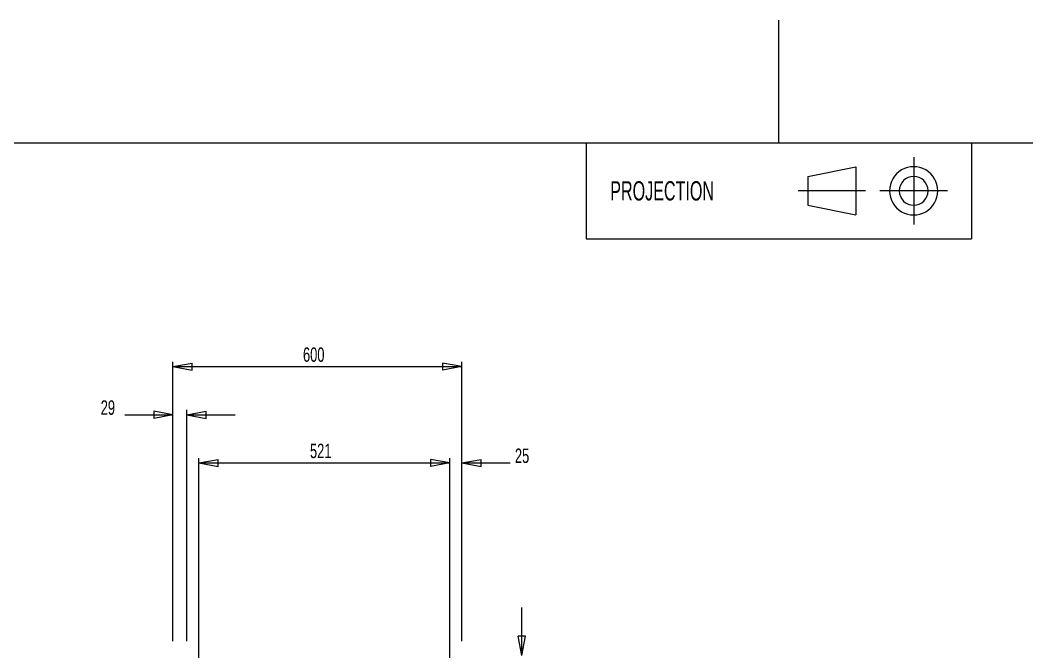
# Model space of a CAD drawing. Extents: x -5933 to 5929, y -4179 to 4187.
# Drawn here: x -1436 to 655, y 2861 to 4173 of the extents above; entities that cross this region are included whole.
import ezdxf

# ---------------------------------------------------------------- set-up
doc = ezdxf.new("R2010")
doc.units = 0
doc.linetypes.add('SOLID', pattern=[0])
doc.layers.add('1', color=7, linetype='SOLID')
doc.layers.add('2', color=7, linetype='SOLID')

msp = doc.modelspace()

# ---------------------------------------------------------------- linework, layer by layer
at = {"layer": '1', "color": 7, "linetype": 'SOLID'}
for points in [[(139.611572, 3918.064209), (139.611557, 4172.583984)], [(-5381.261719, 3918.064209), (5660.484375, 3918.064209)], [(-260.388672, 3918.064209), (-260.388672, 3718.064209)], [(539.611328, 3918.064209), (539.611328, 3718.064209)], [(-260.388672, 3718.064209), (539.611328, 3718.064209)]]:
    msp.add_lwpolyline(points, dxfattribs=at)
at = {"layer": '2', "color": 7, "linetype": 'SOLID'}
for points in [[(199.611328, 3848.064209), (299.611328, 3868.064209)], [(299.611328, 3868.064209), (299.611328, 3768.064209)], [(419.611328, 3888.064209), (419.611328, 3748.064209)], [(199.611328, 3848.064209), (199.611328, 3788.064209)], [(319.611328, 3818.064209), (179.611328, 3818.064209)], [(489.611328, 3818.064209), (349.611328, 3818.064209)], [(199.611328, 3788.064209), (299.611328, 3768.064209)], [(-1118.41333, 2882.964355), (-1118.41333, 3462.964355)], [(-1118.41333, 3452.964355), (-1078.41333, 3460.464355)], [(-1118.41333, 3452.964355), (-1078.41333, 3445.464355)], [(-1118.41333, 3452.964355), (-818.41333, 3452.964355)], [(-1078.41333, 3445.464355), (-1078.41333, 3460.464355)], [(-818.41333, 3452.964355), (-518.41333, 3452.964355)], [(-558.41333, 3460.464355), (-558.41333, 3445.464355)], [(-518.41333, 3452.964355), (-558.41333, 3460.464355)], [(-518.41333, 3452.964355), (-558.41333, 3445.464355)], [(-518.41333, 2882.964355), (-518.41333, 3462.964355)], [(-1218.413452, 3352.9646), (-1118.41333, 3352.9646)], [(-1158.41333, 3360.4646), (-1158.41333, 3345.4646)], [(-1118.41333, 3352.9646), (-1158.41333, 3360.4646)], [(-1118.41333, 3352.9646), (-1158.41333, 3345.4646)], [(-1089.41333, 2882.964355), (-1089.41333, 3362.9646)], [(-1089.41333, 3352.9646), (-1049.41333, 3360.4646)], [(-1089.41333, 3352.9646), (-1049.41333, 3345.4646)], [(-1089.41333, 3352.9646), (-989.41333, 3352.9646)], [(-1049.41333, 3345.4646), (-1049.41333, 3360.4646)], [(-1064.41333, 2732.964355), (-1064.413452, 3262.964111)], [(-543.41333, 2732.964355), (-543.41333, 3262.964111)], [(-1064.413452, 3252.964111), (-1024.413452, 3260.464111)], [(-1064.413452, 3252.964111), (-1024.413452, 3245.464111)], [(-1064.413452, 3252.964111), (-803.913391, 3252.964111)], [(-1024.413452, 3245.464111), (-1024.413452, 3260.464111)], [(-803.913391, 3252.964111), (-543.41333, 3252.964111)], [(-643.41333, 3252.964111), (-543.41333, 3252.964111)], [(-583.41333, 3260.464111), (-583.41333, 3245.464111)], [(-543.41333, 3252.964111), (-583.41333, 3260.464111)], [(-583.41333, 3260.464111), (-583.41333, 3245.464111)], [(-543.41333, 3252.964111), (-583.41333, 3260.464111)], [(-543.41333, 3252.964111), (-583.41333, 3245.464111)], [(-543.41333, 3252.964111), (-583.41333, 3245.464111)], [(-518.41333, 3252.964111), (-478.41333, 3260.464111)], [(-518.41333, 3252.964111), (-478.41333, 3245.464111)], [(-518.41333, 3252.964111), (-418.41333, 3252.964111)], [(-478.41333, 3245.464111), (-478.41333, 3260.464111)], [(-394.067871, 2852.964355), (-394.067871, 2952.964355)], [(-386.567871, 2892.964355), (-401.567871, 2892.964355)], [(-394.067871, 2852.964355), (-401.567871, 2892.964355)], [(-394.067871, 2852.964355), (-386.567871, 2892.964355)]]:
    msp.add_lwpolyline(points, dxfattribs=at)
for points in [[(469.611328, 3818.064209, 1), (369.611328, 3818.064218, 1), (469.611328, 3818.064209, 1)], [(449.611328, 3818.064209, 1), (389.611328, 3818.064214, 1), (449.611328, 3818.064209, 1)]]:
    msp.add_lwpolyline(points, format="xyb", dxfattribs=at)

# ---------------------------------------------------------------- texts
for s, height, width, p in [('PROJECTION', 40, 0.625, (-210.388672, 3798.064209)), ('600', 30, 0.666667, (-848.41333, 3462.964355)), ('29', 30, 0.666667, (-1268.413452, 3352.9646)), ('521', 30, 0.666667, (-833.913391, 3262.964111)), ('25', 30, 0.666667, (-408.41333, 3252.964111))]:
    msp.add_text(s, height=height, dxfattribs=dict(at, width=width)).set_placement(p)

doc.saveas('drawing.dxf')
